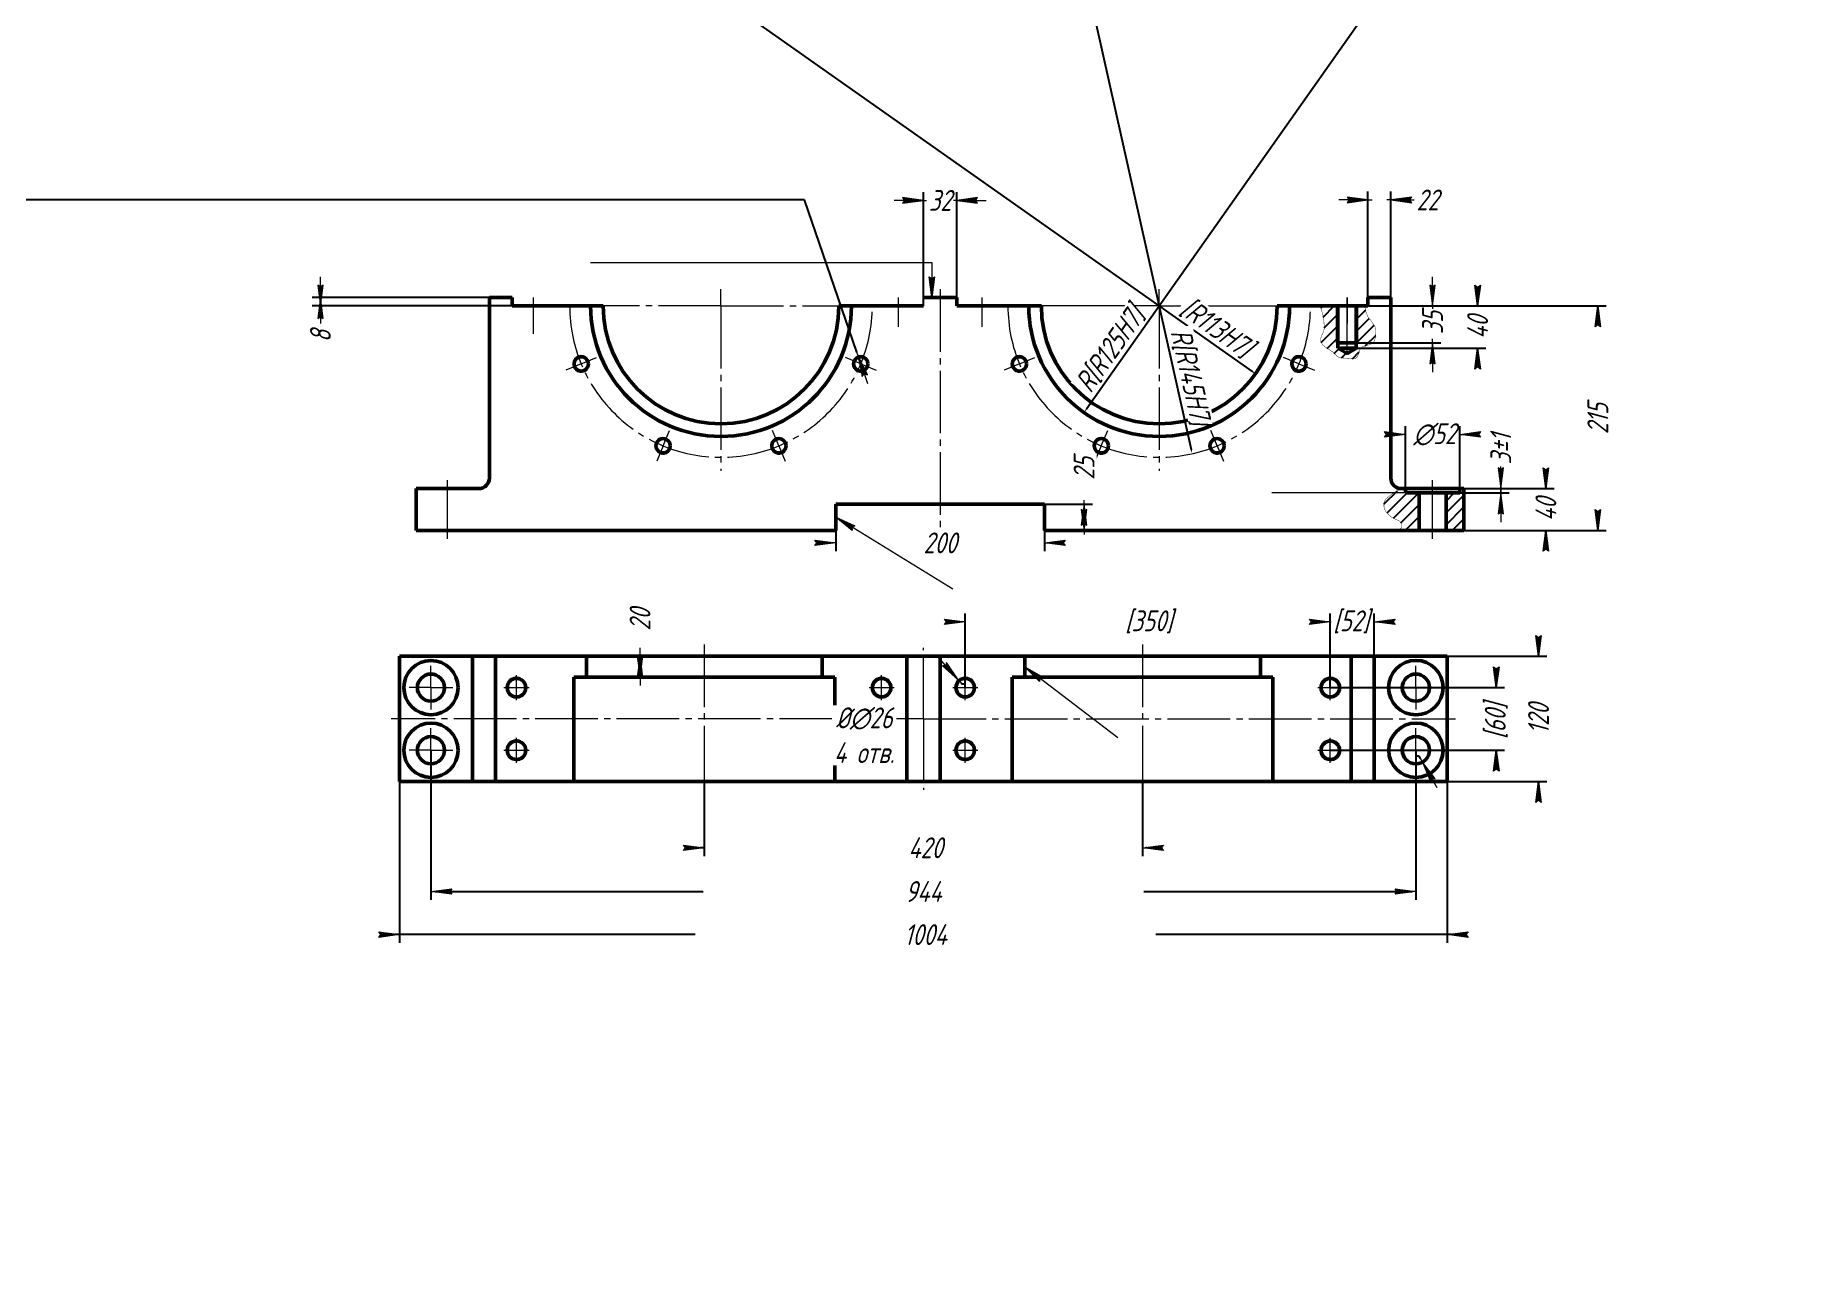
# Model space of a CAD drawing. Header units: millimetres. Extents: x 0 to 420, y 0 to 297.
import ezdxf

# ---------------------------------------------------------------- set-up
doc = ezdxf.new("R2010")
doc.units = ezdxf.units.MM
for name, pattern in [('K5LT_AXLED', [19.5, 15, -1.5, 1.5, -1.5]), ('K5LT_BASIC', [0]), ('K5LT_THIN', [0]), ('K5LT_THIN_INCLUDED_TO_HATCHING', [0])]:
    doc.linetypes.add(name, pattern=pattern)
for name, color, linetype, true_color in [('C', 4, 'Continuous', 0x00ffff), ('CONTOUR', 1, 'Continuous', 0xff0000), ('DIM', 6, 'Continuous', 0xff00ff), ('FOR', 7, 'Continuous', 0xffffff), ('G', 3, 'Continuous', 0x00ff00), ('OSI', 2, 'Continuous', 0xffff00), ('R', 1, 'Continuous', 0xff0000)]:
    doc.layers.add(name, color=color, linetype=linetype, true_color=true_color)
doc.styles.add('KDIMTEXTSTYLE', font='GOST_AU.SHX', dxfattribs={"width": 0.96, "oblique": 15, "height": 5})
doc.dimstyles.new('KDIMSTYLE (0.25)', dxfattribs={"dimtxt": 5, "dimasz": 1, "dimexe": 2, "dimexo": 0, "dimgap": 1, "dimtad": 1, "dimlfac": 4, "dimtxsty": 'KDIMTEXTSTYLE', "dimsah": 1, "dimcen": 0, "dimdle": 1, "dimadec": 0, "dimazin": 0, "dimtfac": 0.667, "dimtmove": 0, "dimatfit": 3, "dimfxl": 1, "dimtvp": 1, "dimtfill": 1, "dimtolj": 1, "dimtzin": 0, "dimarcsym": 0})
pattern_1 = [(45, (0, 0), (-1.414213562373095, 1.414213562373095), [])]

# ---------------------------------------------------------------- blocks, each defined once
blk = doc.blocks.new('U3')
at = {"layer": 'OSI', "color": 30, "linetype": 'K5LT_AXLED', "lineweight": 9, "true_color": 0xff8000}
for q in [(164.3529555048721, 236.1095941739604), (131.1029555048721, 232.1095941739604), (164.3529555048721, 192.6095941739605), (197.6029555048721, 232.1095941739604)]:
    blk.add_line((164.3529555048721, 232.1095941739604), q, dxfattribs=at)
blk = doc.blocks.new('U4')
at = {"layer": 'OSI', "color": 30, "linetype": 'K5LT_AXLED', "lineweight": 9, "true_color": 0xff8000}
for q in [(176.6944961986461, 202.3144792504714), (179.7559636575669, 194.9234429903811)]:
    blk.add_line((178.2252299281065, 198.6189611204263), q, dxfattribs=at)
blk = doc.blocks.new('U5')
at = {"layer": 'OSI', "color": 30, "linetype": 'K5LT_AXLED', "lineweight": 9, "true_color": 0xff8000}
for q in [(194.148070428361, 219.7680534801862), (201.5391066884513, 216.7065860212655)]:
    blk.add_line((197.8435885584062, 218.2373197507259), q, dxfattribs=at)
blk = doc.blocks.new('U6')
at = {"layer": 'OSI', "color": 30, "linetype": 'K5LT_AXLED', "lineweight": 9, "true_color": 0xff8000}
for q in [(134.557840581383, 219.7680534801863), (127.1668043212927, 216.7065860212657)]:
    blk.add_line((130.8623224513378, 218.237319750726), q, dxfattribs=at)
blk = doc.blocks.new('U7')
at = {"layer": 'OSI', "color": 30, "linetype": 'K5LT_AXLED', "lineweight": 9, "true_color": 0xff8000}
for q in [(152.0114148110978, 202.3144792504714), (148.9499473521771, 194.9234429903811)]:
    blk.add_line((150.4806810816375, 198.6189611204263), q, dxfattribs=at)
blk = doc.blocks.new('U8')
at = {"layer": 'OSI', "color": 30, "linetype": 'K5LT_AXLED', "lineweight": 9, "true_color": 0xff8000}
for q in [(212.8529554880737, 150.1898424187428), (85.35295548807369, 133.1898424187428), (340.3529554880737, 133.1898424187428), (212.8529554880737, 116.1898424187428)]:
    blk.add_line((212.8529554880737, 133.1898424187428), q, dxfattribs=at)
blk = doc.blocks.new('U9')
at = {"layer": 'OSI', "color": 30, "linetype": 'K5LT_AXLED', "lineweight": 9, "true_color": 0xff8000}
for q in [(330.8529554914636, 145.9398424187428), (325.6029554914636, 140.6898424187428), (336.1029554914636, 140.6898424187428), (330.8529554914636, 135.4398424187428)]:
    blk.add_line((330.8529554914636, 140.6898424187428), q, dxfattribs=at)
blk = doc.blocks.new('U10')
at = {"layer": 'OSI', "color": 30, "linetype": 'K5LT_AXLED', "lineweight": 9, "true_color": 0xff8000}
for q in [(330.8529554914636, 130.9398424187428), (325.6029554914636, 125.6898424187428), (336.1029554914636, 125.6898424187428), (330.8529554914636, 120.4398424187428)]:
    blk.add_line((330.8529554914636, 125.6898424187428), q, dxfattribs=at)
blk = doc.blocks.new('U11')
at = {"layer": 'OSI', "color": 30, "linetype": 'K5LT_AXLED', "lineweight": 9, "true_color": 0xff8000}
for q in [(94.85295551828028, 145.9398424187428), (89.60295551828028, 140.6898424187428), (100.1029555182803, 140.6898424187428), (94.85295551828028, 135.4398424187428)]:
    blk.add_line((94.85295551828028, 140.6898424187428), q, dxfattribs=at)
blk = doc.blocks.new('U12')
at = {"layer": 'OSI', "color": 30, "linetype": 'K5LT_AXLED', "lineweight": 9, "true_color": 0xff8000}
for q in [(94.85295551828028, 130.9398424187428), (89.60295551828028, 125.6898424187428), (100.1029555182803, 125.6898424187428), (94.85295551828028, 120.4398424187428)]:
    blk.add_line((94.85295551828028, 125.6898424187428), q, dxfattribs=at)
blk = doc.blocks.new('U13')
at = {"layer": 'OSI', "color": 30, "linetype": 'K5LT_AXLED', "lineweight": 9, "true_color": 0xff8000}
for q in [(299.1480704283611, 219.7680534801862), (306.5391066884513, 216.7065860212655)]:
    blk.add_line((302.8435885584062, 218.2373197507259), q, dxfattribs=at)
blk = doc.blocks.new('U14')
at = {"layer": 'OSI', "color": 30, "linetype": 'K5LT_AXLED', "lineweight": 9, "true_color": 0xff8000}
for q in [(281.6944961986462, 202.3144792504714), (284.7559636575668, 194.9234429903811)]:
    blk.add_line((283.2252299281065, 198.6189611204263), q, dxfattribs=at)
blk = doc.blocks.new('U15')
at = {"layer": 'OSI', "color": 30, "linetype": 'K5LT_AXLED', "lineweight": 9, "true_color": 0xff8000}
for q in [(257.0114148110978, 202.3144792504714), (253.9499473521771, 194.9234429903811)]:
    blk.add_line((255.4806810816375, 198.6189611204263), q, dxfattribs=at)
blk = doc.blocks.new('U16')
at = {"layer": 'OSI', "color": 30, "linetype": 'K5LT_AXLED', "lineweight": 9, "true_color": 0xff8000}
for q in [(239.557840581383, 219.7680534801863), (232.1668043212927, 216.7065860212657)]:
    blk.add_line((235.8623224513378, 218.237319750726), q, dxfattribs=at)
blk = doc.blocks.new('KDIMARROW_02')
at = {"layer": 'FOR'}
blk.add_hatch(color=0, dxfattribs=at).paths.add_polyline_path([(4.5, -5.51091059616309e-16), (5, 0.6582624912261956), (0, 0), (5, -0.658262491226197)])
at = {"layer": 'R', "color": 0, "linetype": 'K5LT_THIN', "lineweight": 9}
for p, q in [((0, 0), (-1, 0)), ((5, 0.6582624912261956), (-1.77635683940025e-15, -2.220446049250313e-16)), ((0, 0), (5.000000000000002, -0.658262491226197)), ((0, 0), (7, -8.572527594031472e-16)), ((4.5, -5.51091059616309e-16), (5, 0.6582624912261955)), ((5, -0.658262491226197), (4.5, -5.551115123125783e-16))]:
    blk.add_line(p, q, dxfattribs=at)
blk = doc.blocks.new('KDIMARROW_01')
at = {"layer": 'FOR'}
blk.add_hatch(color=0, dxfattribs=at).paths.add_polyline_path([(-5.000000000000002, -0.6582624912261958), (1.77635683940025e-15, 0), (-5, 0.658262491226197), (-4.5, 4.440892098500626e-16)])
at = {"layer": 'R', "color": 0, "linetype": 'K5LT_THIN', "lineweight": 9}
for p, q in [((-4.5, 5.51091059616309e-16), (-5, 0.658262491226197)), ((-5, 0.658262491226197), (1.77635683940025e-15, 0)), ((0, 0), (-5.000000000000002, -0.6582624912261958)), ((-5, -0.6582624912261956), (-4.5, 4.440892098500626e-16)), ((0, 0), (-1, 0))]:
    blk.add_line(p, q, dxfattribs=at)
blk = doc.blocks.new('U25')
at = {"layer": 'FOR'}
blk.add_hatch(color=7, dxfattribs=at).paths.add_polyline_path([(214.8529555048721, 234.1095941739604), (215.5112179960983, 239.1095941739604), (214.8529555048721, 238.6095941739604), (214.1946930136459, 239.1095941739604)])
at = {"layer": 'FOR', "color": 7, "linetype": 'K5LT_THIN', "lineweight": 9}
for p, q in [((214.8529555048721, 242.5107159494279), (214.8529555048721, 234.1095941739604)), ((214.8529555048721, 234.1095941739604), (214.1946930136459, 239.1095941739604)), ((214.1946930136459, 239.1095941739604), (214.8529555048721, 238.6095941739604)), ((214.8529555048721, 238.6095941739604), (215.5112179960983, 239.1095941739604)), ((215.5112179960983, 239.1095941739604), (214.8529555048721, 234.1095941739604))]:
    blk.add_line(p, q, dxfattribs=at)
blk = doc.blocks.new('U29')
at = {"layer": 'FOR'}
blk.add_hatch(color=7, dxfattribs=at).paths.add_polyline_path([(241.4928741371457, 143.1856440059501), (237.1153977161102, 145.6898424187428), (240.6955809986201, 142.1379982257929), (240.6963445827056, 142.9646232461587)])
at = {"layer": 'FOR', "color": 7, "linetype": 'K5LT_THIN', "lineweight": 9}
for p, q in [((237.1153977161102, 145.6898424187428), (241.4928741371457, 143.1856440059501)), ((240.6955809986201, 142.1379982257929), (237.1153977161102, 145.6898424187428)), ((259.4555995605271, 128.6882088693209), (237.1153977161102, 145.6898424187428)), ((240.6963445827056, 142.9646232461586), (240.6955809986201, 142.1379982257929)), ((241.4928741371457, 143.1856440059501), (240.6963445827056, 142.9646232461587))]:
    blk.add_line(p, q, dxfattribs=at)
blk = doc.blocks.new('U33')
at = {"layer": 'FOR'}
blk.add_hatch(color=7, dxfattribs=at).paths.add_polyline_path([(196.4563707082456, 179.4250018017309), (195.685566710111, 179.1263871607384), (195.7664540909184, 178.3037288240145), (191.8529555048721, 181.48458379153)])
at = {"layer": 'FOR', "color": 7, "linetype": 'K5LT_THIN', "lineweight": 9}
for p, q in [((191.8529555048721, 181.48458379153), (196.4563707082456, 179.4250018017309)), ((195.7664540909184, 178.3037288240145), (191.8529555048721, 181.48458379153)), ((219.8686480735768, 164.2465942624843), (191.8529555048721, 181.48458379153)), ((196.4563707082456, 179.4250018017309), (195.685566710111, 179.1263871607384)), ((195.685566710111, 179.1263871607384), (195.7664540909184, 178.3037288240145))]:
    blk.add_line(p, q, dxfattribs=at)
blk = doc.blocks.new('U34')
at = {"layer": 'C', "color": 5, "linetype": 'K5LT_BASIC', "lineweight": 50, "true_color": 0x0000ff}
for p, q in [((338.3529554880737, 148.1898424187428), (87.35295548807369, 148.1898424187428)), ((87.35295548807369, 148.1898424187428), (87.35295548807369, 118.1898424187428)), ((338.3529554880737, 118.1898424187428), (338.3529554880737, 148.1898424187428)), ((87.35295548807369, 118.1898424187428), (338.3529554880737, 118.1898424187428))]:
    blk.add_line(p, q, dxfattribs=at)
blk = doc.blocks.new('U35')
at = {"layer": 'C', "color": 5, "linetype": 'K5LT_BASIC', "lineweight": 50, "true_color": 0x0000ff}
for p, q in [((341.3542525442437, 188.3595941739604), (328.3516584386835, 188.3595941739604)), ((328.3516584386835, 188.3595941739604), (328.3516584386835, 187.321153746793)), ((328.3516584386835, 187.321153746793), (341.3542525442437, 187.321153746793)), ((341.3542525442437, 187.321153746793), (341.3542525442437, 188.3595941739604))]:
    blk.add_line(p, q, dxfattribs=at)

msp = doc.modelspace()

# ---------------------------------------------------------------- hatches: boundary and pattern name
at = {"layer": 'FOR'}
h = msp.add_hatch(dxfattribs=at)
h.set_pattern_fill('Металл', angle=45, style=0, pattern_type=0)
h.set_pattern_definition(pattern_1)
h.paths.add_polyline_path([(320.5999525397914, 223.2285137988487), (321.0015105162478, 223.9547365098748), (321.2388547882497, 225.0849071795458), (321.25527911449, 226.4068476861367), (321.0208453780542, 227.2210698032259), (320.389612494119, 228.1789658653587), (319.3934974727163, 229.465230332347), (318.8791390623472, 230.6476040982534), (318.8633371168402, 230.7647694078821), (318.8633371168402, 232.1095941739604), (316.8529555048723, 232.1095941739605), (316.5154554095049, 232.1095941739605), (316.515455409505, 223.2245440444489), (316.515455409505, 221.999776471289), (314.3529555048723, 220.7392109383598), (312.1654555048723, 221.999776471289), (312.1654555048723, 223.2495441398162), (312.1904556002397, 232.1095941739604), (307.9193833193744, 232.1095941739604), (308.5836860597067, 229.9302794335617), (308.8040741952175, 228.4711263964371), (308.874129747512, 226.4968161702986), (308.8040741952175, 226.1447170562573), (308.4875767631993, 225.4791513217308), (308.148747620519, 224.7345941739605), (308.0855694705673, 223.6323881703705), (308.148747620519, 223.3595791137885), (308.5123379976839, 222.8051612795211), (309.4408638892659, 222.0528652283762), (309.5085502630185, 221.999776471289), (310.4193156804942, 221.426395557316), (310.9666518917227, 221.0659361023436), (311.6292085558452, 220.3828788729216), (312.1904556002397, 219.9076469416197), (312.9770025456513, 219.6735749831577), (314.3529555048723, 219.5914513092718), (315.6626358581929, 219.455916931665), (316.515455409505, 219.5914513092718), (316.8682842651031, 219.9712404130711), (317.1375129247745, 220.7375099527968), (317.5242750458095, 221.8648480611237), (317.7165156111179, 222.1144586218612), (318.3078959591392, 222.4509276097903), (319.3344987713982, 222.6927669347988), (320.4675278179301, 223.1030444350048)])
h = msp.add_hatch(dxfattribs=at)
h.set_pattern_fill('Металл', angle=45, style=0, pattern_type=0)
h.set_pattern_definition(pattern_1)
edge = h.paths.add_edge_path()
edge.add_line((324.8529554918405, 181.6260470860184), (325.5189772339426, 181.2209493707032))
edge.add_line((325.5189772339426, 181.2209493707032), (326.8642173127873, 180.6406100039861))
edge.add_line((326.8642173127873, 180.6406100039861), (327.3490909746994, 180.0690469377485))
edge.add_line((327.3490909746994, 180.0690469377485), (327.3529554918405, 180.0546068765518))
edge.add_line((327.3529554918405, 180.0546068765518), (327.4288471819499, 179.2836038080396))
edge.add_line((327.4288471819499, 179.2836038080396), (327.3529554918405, 178.9831703700972))
edge.add_line((327.3529554918405, 178.9831703700972), (326.8910700910327, 178.4600290279828))
edge.add_line((326.8910700910327, 178.4600290279828), (326.7293314142091, 178.3595462924659))
edge.add_line((326.72933141421, 178.3595485426051), (331.6029554914636, 178.3595465186025))
edge.add_line((331.6029554914636, 178.3595462924659), (331.6029554914636, 187.321153746793))
edge.add_line((331.6029554914636, 187.321153746793), (328.3516584386835, 187.321153746793))
edge.add_line((328.3516584386835, 187.321153746793), (328.3516584386835, 188.3595941739604))
edge.add_line((328.3516584386835, 188.3595941739604), (327.3529554918405, 188.3595941739604))
edge.add_line((327.3529554918405, 188.3595941739604), (325.5289692973555, 187.346388281479))
edge.add_line((325.5289692973555, 187.346388281479), (324.8529554918405, 186.8403714174305))
edge.add_line((324.8529554918405, 186.8403714174305), (323.6662780033422, 185.8657135084411))
edge.add_line((323.6662780033422, 185.8657135084411), (323.2863911241502, 185.2738070497403))
edge.add_line((323.2863911241502, 185.2738070497403), (323.1742378065175, 184.4634509294483))
edge.add_line((323.1742378065175, 184.4634509294483), (323.2863911241502, 183.6260618980669))
edge.add_line((323.2863911241502, 183.6260618980669), (323.66695466784, 182.8616332803168))
edge.add_line((323.66695466784, 182.8616332803168), (324.4707350855035, 181.9808926312978))
edge.add_line((324.4707350855035, 181.9808926312978), (324.8529554918405, 181.6260470860184))
h.paths.add_polyline_path([(342.3529554880737, 178.3595420541569), (342.3529554910868, 188.3595941739604), (341.3542525442437, 188.3595941739604), (341.3542525442437, 187.321153746793), (338.1029554914636, 187.321153746793), (338.1029554914636, 178.3595438191704)])

# ---------------------------------------------------------------- linework, layer by layer
at = {"layer": 'CONTOUR', "color": 5, "linetype": 'K5LT_BASIC', "true_color": 0x0000ff, "const_width": 0.5}
msp.add_lwpolyline([(212.9775821239352, 234.1095941739604), (212.8529554880737, 234.1095941739604), (212.8529554880736, 232.1095941739604)], dxfattribs=at)
at = {"layer": 'CONTOUR', "color": 7, "linetype": 'K5LT_THIN_INCLUDED_TO_HATCHING', "const_width": 0.1}
for points in [[(307.9193833193744, 232.1095941739604), (308.5836860597067, 229.9302794335617), (308.8042849911789, 228.4688250464579), (308.9089190127451, 227.0458450356221), (308.8036805342676, 226.1432491014473), (308.5076050725423, 225.5132525229739), (308.1484758087942, 224.733278976026), (308.0663000027985, 224.0990866343502), (308.1493159918429, 223.3578913764709), (308.5140211836458, 222.8034295549581), (309.3180752002656, 222.1464442094346), (309.5098979425411, 221.9987053891477), (310.4217428807723, 221.4249775789662), (310.967971562741, 221.0649002296437), (311.6288573210448, 220.3832633821476), (312.1922939396703, 219.906662187344), (312.9797593427415, 219.673194856096), (314.1522379493629, 219.6032625705324), (314.3551072486932, 219.5912951622439), (315.6673709147594, 219.4557274953843), (316.5175521656467, 219.5925555822774), (316.8697879348739, 219.974040619727), (317.1388931015202, 220.7426986599592), (317.5294669036113, 221.8736057501192), (317.7185851818184, 222.1164507782179), (318.3116245481276, 222.4522206576419), (319.2726578270482, 222.6804230826022), (320.4734972066669, 223.1077856720929), (320.6018210292035, 223.2306655219871), (320.944343614766, 223.8059899263766), (321.1976430929051, 224.760382974398), (321.2700980271321, 226.1343338000136), (321.2549357712826, 226.4115136001522), (321.0183385515998, 227.2261946276141), (320.384422997766, 228.1855926999534), (319.3653243759773, 229.5078735749281), (318.8729688463469, 230.6875787429837), (318.8631994777289, 230.7660789426559), (318.8424546028775, 231.0099031518752), (318.8290019032847, 231.4662059107469), (318.8633371168402, 232.1095941739604)], [(327.3529554918405, 188.3595941739604), (325.5289692973555, 187.346388281479), (324.8512475109504, 186.8389841567481), (323.6644049198171, 185.8637095293631), (323.2858947624994, 185.2723646011264), (323.1822099134214, 184.7324401827626), (323.2283704836937, 183.8909080201304), (323.2870090723924, 183.6237343869261), (323.6687699799819, 182.8591055615889), (324.474100039057, 181.9777137508063), (324.8550929830763, 181.6240725962941), (325.5229345547654, 181.2192054089532), (326.8495111645033, 180.649597415491), (327.3468500338488, 180.07695132334), (327.3531969359377, 180.0536684536425), (327.3988827082043, 179.8422535699524), (327.436454190251, 179.4316468472919), (327.3526131490251, 178.9824302355059), (327.1014281894236, 178.6321986418606), (326.7293314142091, 178.3595462924659)]]:
    msp.add_lwpolyline(points, dxfattribs=at)
at = {"layer": 'G', "color": 5, "linetype": 'K5LT_BASIC', "lineweight": 50, "true_color": 0x0000ff}
for p, q in [((108.8529555048721, 234.1095941739604), (114.3529555048721, 234.1095941739604)), ((108.8529555048721, 234.1095941739604), (108.8529555216702, 190.8595941747137)), ((114.3529555048721, 234.1095941739604), (114.3529555048721, 232.1095941739604)), ((114.3529555048721, 232.1095941739604), (136.1153977161101, 232.1095941739605)), ((192.5905132936338, 232.1095941739605), (212.8529554880737, 232.1095941739604)), ((220.8529554880737, 234.1095941739604), (212.8529554880737, 234.1095941739604)), ((220.8529554880737, 234.1095941739604), (220.8529554880737, 232.1095941739604)), ((241.1153977161101, 232.1095941739605), (220.8529554880737, 232.1095941739604)), ((319.3529555048721, 232.1095941739604), (297.5905132936338, 232.1095941739605)), ((311.8529555048723, 232.1095941739605), (316.8529555048723, 232.1095941739605)), ((312.1654555048723, 223.2495441398162), (312.1904556002397, 232.1095941739605)), ((316.515455409505, 223.2245440444489), (316.5154554095049, 232.1095941739605)), ((324.8529555048721, 234.1095941739604), (319.3529555048721, 234.1095941739604)), ((319.3529555048722, 234.1095941739604), (319.3529555048721, 232.1095941739604)), ((324.8529555048721, 234.1095941739604), (324.8529554880739, 190.8595941747137)), ((311.8529555048723, 223.2495441398162), (316.8529555048723, 223.2495441398162)), ((312.1654555048723, 223.2495441398162), (312.1654555048723, 221.999776471289)), ((316.515455409505, 223.2245440444489), (316.515455409505, 221.999776471289)), ((312.1654555048723, 221.999776471289), (316.515455409505, 221.999776471289)), ((312.1654555048723, 221.999776471289), (314.3529555048723, 220.7392109383598)), ((314.3529555048723, 220.7392109383598), (316.515455409505, 221.999776471289)), ((106.3529555179038, 188.3595941739604), (91.35295551865704, 188.3595941739604)), ((91.35295551865681, 188.3595941739604), (91.35295552166986, 178.3595420541569)), ((327.3529554918404, 188.3595941739604), (342.3529554910871, 188.3595941739604)), ((331.6029554914636, 178.3595462924659), (331.6029554914636, 187.321153746793)), ((338.1029554914636, 178.3595437297677), (338.1029554914636, 187.321153746793)), ((342.3529554910868, 188.3595941739604), (342.3529554880737, 178.3595420541569)), ((191.8529555048721, 184.6095837915304), (241.8529555048721, 184.6096045563923)), ((191.8529555048721, 178.3595837915297), (191.8529555048721, 184.6095837915304)), ((241.8529555048721, 178.3595837915297), (241.8529555048721, 184.6096045563923)), ((191.8529555048721, 178.3595837915297), (91.35295552167008, 178.3595420541571)), ((241.8529555048721, 178.3595837915297), (342.3529554880741, 178.3595420541571)), ((104.8529555048721, 118.1898424187428), (104.8529555048721, 148.1898424187428)), ((110.3529555048721, 148.1898424187428), (110.3529555048721, 118.1898424187428)), ((132.1153977161101, 148.1898424187428), (132.1153977161101, 143.1898424187428)), ((188.5905132936338, 148.1898424187428), (188.5905132936338, 143.1898424187428)), ((208.8529554880737, 148.1898424187428), (208.8529554880737, 118.1898424187428)), ((216.8529554880737, 148.1898424187428), (216.8529554880737, 118.1898424187428)), ((237.1153977161102, 143.1898424187428), (237.1153977161102, 148.1898424187428)), ((293.5905132936338, 143.1898424187428), (293.5905132936338, 148.1898424187428)), ((315.3529555048721, 148.1898424187428), (315.3529555048721, 118.1898424187428)), ((320.8529554918405, 148.1898424187428), (320.8529554918405, 118.1898424187428)), ((129.1029555048719, 143.1898424187428), (129.1029555048719, 118.1898424187428)), ((129.1029555048719, 143.1898424187428), (191.6029555048719, 143.1898424187428)), ((191.6029555048719, 143.1898424187428), (191.6029555048719, 118.1898424187428)), ((234.1029555048721, 143.1898424187428), (234.1029555048721, 118.1898424187428)), ((234.1029555048721, 143.1898424187428), (296.6029555048719, 143.1898424187428)), ((296.6029555048719, 143.1898424187428), (296.6029555048719, 118.1898424187428))]:
    msp.add_line(p, q, dxfattribs=at)
for centre, radius in [((130.8623224513378, 218.237319750726), 1.725), ((197.8435885584061, 218.2373197507259), 1.725), ((235.8623224513378, 218.237319750726), 1.725), ((302.8435885584061, 218.2373197507259), 1.725), ((150.4806810816375, 198.6189611204264), 1.725), ((178.2252299281064, 198.6189611204263), 1.725), ((255.4806810816375, 198.6189611204264), 1.725), ((283.2252299281064, 198.6189611204263), 1.725), ((94.85295551828028, 140.6898424187428), 6.5), ((330.8529554914636, 140.6898424187428), 6.527544461446581), ((94.85295551828028, 140.6898424187428), 3.25), ((115.3529555048719, 140.6849417704769), 2.219291450419973), ((202.8372629361671, 140.6849417704769), 2.219291450419973), ((222.8686480735768, 140.6849417704769), 2.219291450419973), ((310.3529555048719, 140.6849417704769), 2.219291450419973), ((330.8529554914636, 140.6898424187428), 3.25), ((94.85295551828028, 125.6898424187428), 6.5), ((330.8529554914636, 125.6898424187428), 6.5), ((94.85295551828028, 125.6898424187428), 3.25), ((115.3529555048719, 125.6882088693209), 2.219291450419973), ((202.8372629361671, 125.6882088693209), 2.219291450419973), ((222.8686480735768, 125.6882088693209), 2.219291450419973), ((310.3529555048719, 125.6882088693209), 2.219291450419973), ((330.8529554914636, 125.6898424187428), 3.25)]:
    msp.add_circle(centre, radius, dxfattribs=at)
for centre, radius, start, end in [((164.3529555048719, 232.1095941739604), 31.25, 180, 0), ((164.3529555048719, 232.1095941739605), 28.23755778876185, 180, 0), ((269.3529555048719, 232.1095941739604), 31.25, 180, 0), ((269.3529555048719, 232.1095941739605), 28.23755778876185, 180, 0), ((106.3529555179038, 190.8595941739604), 2.499999999999972, 269.9999999999993, 0), ((327.3529554918405, 190.8595941739605), 2.500000000000057, 179.9999999827372, 269.9999999999987)]:
    msp.add_arc(centre, radius, start, end, dxfattribs=at)
at = {"layer": 'OSI', "color": 30, "linetype": 'K5LT_AXLED', "lineweight": 9, "true_color": 0xff8000}
for p, q in [((216.8529555054439, 236.1095941739604), (216.8529554875018, 173.3582410289313)), ((269.3529555048721, 232.1095941739604), (269.3529555048721, 236.1095941739604)), ((119.3529555048719, 234.1095941739604), (119.3529555048719, 225.3997782077352)), ((206.8372629361671, 234.1095941739604), (206.8372629361671, 227.1472197195799)), ((226.8686480735768, 234.1095941739604), (226.8686480735768, 227.1472197195799)), ((269.3529555048721, 232.1095941739604), (269.3529555048721, 192.6095941739605)), ((314.3529555048719, 234.1095941739604), (314.3529555048719, 227.9268824213065)), ((314.3529555048723, 220.3826368406738), (314.3529555048723, 234.1095941739604)), ((98.85295551828028, 176.3595450111168), (98.85295551828028, 190.3595941739604)), ((334.8529554914636, 176.3595450111168), (334.8529554914636, 190.3595941739604)), ((160.3529555048719, 151.0418803416439), (160.3529555048719, 116.2347598859175)), ((265.3529555048719, 151.0418803416439), (265.3529555048719, 116.2347598859175)), ((115.3529555048719, 137.6849417704769), (115.3529555048719, 143.6849417704769)), ((202.8372629361671, 137.6849417704769), (202.8372629361671, 143.6849417704769)), ((222.8686480735768, 137.6849417704769), (222.8686480735768, 143.6849417704769)), ((310.3529555048719, 137.6849417704769), (310.3529555048719, 143.6849417704769)), ((112.3529555048719, 140.6849417704769), (118.3529555048719, 140.6849417704769)), ((199.8372629361671, 140.6849417704769), (205.8372629361671, 140.6849417704769)), ((219.8686480735768, 140.6849417704769), (225.8686480735768, 140.6849417704769)), ((307.3529555048719, 140.6849417704769), (313.3529555048719, 140.6849417704769)), ((115.3529555048719, 122.6882088693209), (115.3529555048719, 128.6882088693209)), ((202.8372629361671, 122.6882088693209), (202.8372629361671, 128.6882088693209)), ((222.8686480735768, 122.6882088693209), (222.8686480735768, 128.6882088693209)), ((310.3529555048719, 122.6882088693209), (310.3529555048719, 128.6882088693209)), ((112.3529555048719, 125.6882088693209), (118.3529555048719, 125.6882088693209)), ((199.8372629361671, 125.6882088693209), (205.8372629361671, 125.6882088693209)), ((219.8686480735768, 125.6882088693209), (225.8686480735768, 125.6882088693209)), ((307.3529555048719, 125.6882088693209), (313.3529555048719, 125.6882088693209))]:
    msp.add_line(p, q, dxfattribs=at)
for centre in [(164.3529555048719, 232.1095941739604), (269.3529555048719, 232.1095941739604)]:
    msp.add_arc(centre, 36.25, 180, 0, dxfattribs=at)
at = {"layer": 'R', "color": 7, "linetype": 'K5LT_THIN', "lineweight": 9}
for p, q in [((133.1029555048719, 242.5107159494279), (214.8529555048721, 242.5107159494279)), ((269.3529555048721, 232.1095941739604), (236.1029555048721, 232.1095941739604)), ((269.3529555048721, 232.1095941739604), (302.6029555048721, 232.1095941739604)), ((311.8529555048723, 223.2495441398162), (311.8529555048723, 232.1095941739604)), ((316.8529555048723, 232.1095941739604), (316.8529555048723, 223.2495441398162)), ((328.3516584386835, 187.321153746793), (296.3516584386835, 187.321153746793))]:
    msp.add_line(p, q, dxfattribs=at)
for centre, radius, start, end in [((130.8623224513378, 218.237319750726), 2, 74.99999999999923, 345.0000000000005), ((197.8435885584061, 218.2373197507259), 2, 74.99999999999962, 345.0000000000005), ((235.8623224513378, 218.237319750726), 2, 74.99999999999962, 345.0000000000005), ((302.8435885584061, 218.2373197507259), 2, 74.99999999999883, 345.0000000000005), ((150.4806810816375, 198.6189611204264), 2, 74.99999999999962, 345.0000000000005), ((178.2252299281064, 198.6189611204263), 2, 74.99999999999962, 345.0000000000005), ((255.4806810816375, 198.6189611204264), 2, 74.99999999999962, 345.0000000000005), ((283.2252299281064, 198.6189611204263), 2, 74.99999999999883, 345.0000000000005), ((115.3529555048719, 140.6849417704769), 2.5, 75.0000000000005, 344.9999999999995), ((202.8372629361671, 140.6849417704769), 2.5, 75.00000000000081, 344.9999999999996), ((222.8686480735768, 140.6849417704769), 2.5, 75.00000000000081, 344.9999999999996), ((310.3529555048719, 140.6849417704769), 2.5, 75.00000000000018, 344.9999999999996), ((115.3529555048719, 125.6882088693209), 2.5, 75.0000000000005, 344.9999999999995), ((202.8372629361671, 125.6882088693209), 2.5, 75.00000000000081, 344.9999999999996), ((222.8686480735768, 125.6882088693209), 2.5, 75.00000000000081, 344.9999999999996), ((310.3529555048719, 125.6882088693209), 2.5, 75.00000000000018, 344.9999999999996)]:
    msp.add_arc(centre, radius, start, end, dxfattribs=at)

# ---------------------------------------------------------------- block references
at = {"layer": 'C'}
for name in ['U35', 'U34']:
    msp.add_blockref(name, (0, 0), dxfattribs=at)
at = {"layer": 'FOR'}
for name in ['U25', 'U33', 'U29']:
    msp.add_blockref(name, (0, 0), dxfattribs=at)
at = {"layer": 'OSI'}
for name in ['U3', 'U6', 'U5', 'U16', 'U13', 'U7', 'U4', 'U15', 'U14', 'U8', 'U11', 'U9', 'U12', 'U10']:
    msp.add_blockref(name, (0, 0), dxfattribs=at)

# ---------------------------------------------------------------- dimensions: what is measured, and where the dimension line sits
at = {"layer": 'DIM', "color": 7}
msp.add_diameter_dim(center=(197.84358855840605, 218.23731975072585), radius=2.000000000000007, location=(184.326543144985, 257.510715781186), text='\\H5.0;\\W0.965;\\Q15;\\H5.0;\\W0.965;\\Q15;\\Q15;[16 отв, М16-\\H5.0;\\W0.965;\\Q15;\\Q15;H7\\H5.0;\\W0.965;\\Q15;\\Q15;х20/2\\Q15;×\\Q15;45\\Q15;°\\Q15;]', dimstyle='KDIMSTYLE (0.25)', override={"dimtih": 1, "dimtoh": 1, "dimblk1": 'KDIMARROW_02', "dimblk2": 'KDIMARROW_02', "dimclrt": 7, "dimtmove": 1, "dimatfit": 2, "dimtolj": 1}, dxfattribs=at).render()
for base, p1, p2, location, override in [((220.8529554880737, 257.3944472230789), (212.8529554880737, 234.1095941739604), (220.8529554880737, 234.1095941739604), (216.8529554880737, 257.3944472230789), {"dimexo": 0, "dimpost": '\\H5.0;\\W0.965;\\Q15;<>', "dimblk1": 'KDIMARROW_02', "dimblk2": 'KDIMARROW_02', "dimse1": 0, "dimse2": 0, "dimclrt": 7, "dimtolj": 1}), ((324.8529555048721, 257.5107159494279), (319.3529555048722, 234.1095941739604), (324.8529555048721, 234.1095941739604), (333.6529554571883, 257.5107159494279), {"dimexo": 0, "dimpost": '\\H5.0;\\W0.965;\\Q15;<>', "dimblk1": 'KDIMARROW_02', "dimblk2": 'KDIMARROW_02', "dimse1": 0, "dimse2": 0, "dimclrt": 7, "dimtolj": 1}), ((191.8529555048721, 175.3582410289313), (241.8529555048721, 178.3595837915297), (191.8529555048721, 178.3595837915297), (216.8529555048721, 175.3582410289313), {"dimexo": 0, "dimpost": '\\H5.0;\\W0.965;\\Q15;<>', "dimblk1": 'KDIMARROW_01', "dimblk2": 'KDIMARROW_01', "dimse1": 0, "dimse2": 0, "dimclrt": 7, "dimtolj": 1}), ((330.8529554914636, 91.8462422076442), (94.85295551828028, 125.6898424187428), (330.8529554914636, 125.6898424187428), (212.8529554914636, 91.8462422076442), {"dimexo": 0, "dimpost": '\\H5.0;\\W0.965;\\Q15;<>', "dimblk1": 'KDIMARROW_01', "dimblk2": 'KDIMARROW_01', "dimse1": 0, "dimse2": 0, "dimclrt": 7, "dimtolj": 1}), ((87.35295548807369, 81.52609416519772), (338.3529554880737, 118.1898424187428), (87.35295548807369, 118.1898424187428), (213.3529554880737, 81.52609416519772), {"dimexo": 0, "dimpost": '\\H5.0;\\W0.965;\\Q15;<>', "dimblk1": 'KDIMARROW_01', "dimblk2": 'KDIMARROW_01', "dimse1": 0, "dimse2": 0, "dimclrt": 7, "dimtolj": 1}), ((160.3529555048719, 102.31925204145), (265.3529555048719, 118.1898424187428), (160.3529555048719, 118.1898424187428), (213.3529555048719, 102.31925204145), {"dimexo": 0, "dimpost": '\\H5.0;\\W0.965;\\Q15;<>', "dimblk1": 'KDIMARROW_01', "dimblk2": 'KDIMARROW_01', "dimse1": 0, "dimse2": 0, "dimclrt": 7, "dimtolj": 1})]:
    msp.add_linear_dim(base=base, p1=p1, p2=p2, location=location, dimstyle='KDIMSTYLE (0.25)', override=override, dxfattribs=at).render()
for base, p1, p2, location, override in [((68.38449626955283, 234.1095941739604), (114.3529555048721, 232.1095941739604), (114.3529555048721, 234.1095941739604), (68.38449626955283, 224.897094078593), {"dimexo": 0, "dimpost": '\\H5.0;\\W0.965;\\Q15;<>', "dimblk1": 'KDIMARROW_02', "dimblk2": 'KDIMARROW_02', "dimse1": 0, "dimse2": 0, "dimclrt": 7, "dimtolj": 1}), ((374.4543169669848, 232.1095941739604), (292.4405383431794, 178.3595420541569), (304.5196061359558, 232.1095941739604), (374.4543169669848, 205.1095941739604), {"dimexo": 0, "dimpost": '\\H5.0;\\W0.965;\\Q15;<>', "dimblk1": 'KDIMARROW_01', "dimblk2": 'KDIMARROW_01', "dimse1": 0, "dimse2": 0, "dimclrt": 7, "dimtolj": 1}), ((251.3438106077764, 178.3595837915297), (241.8529555048721, 184.6096045563923), (241.8529555048721, 178.3595837915297), (251.3438106077764, 193.2111670563923), {"dimexo": 0, "dimpost": '\\H5.0;\\W0.965;\\Q15;<>', "dimblk1": 'KDIMARROW_02', "dimblk2": 'KDIMARROW_02', "dimse1": 0, "dimse2": 0, "dimclrt": 7, "dimtolj": 1}), ((362.0035603970149, 178.3595420541571), (342.3529554910868, 188.3595941739604), (342.3529554880741, 178.3595420541571), (362.0035603970149, 183.3595420541571), {"dimexo": 0, "dimpost": '\\H5.0;\\W0.965;\\Q15;<>', "dimblk1": 'KDIMARROW_01', "dimblk2": 'KDIMARROW_01', "dimse1": 0, "dimse2": 0, "dimclrt": 7, "dimtolj": 1}), ((144.9621282606558, 143.1898424187428), (132.1153977161101, 148.1898424187428), (132.1153977161101, 143.1898424187428), (144.9621282606558, 156.9898423710591), {"dimexo": 0, "dimpost": '\\H5.0;\\W0.965;\\Q15;<>', "dimblk1": 'KDIMARROW_02', "dimblk2": 'KDIMARROW_02', "dimse1": 0, "dimse2": 0, "dimclrt": 7, "dimtolj": 1}), ((360.238144181564, 118.1898424187428), (338.3529554880737, 148.1898424187428), (338.3529554880737, 118.1898424187428), (360.238144181564, 133.1898424187428), {"dimexo": 0, "dimpost": '\\H5.0;\\W0.965;\\Q15;<>', "dimblk1": 'KDIMARROW_01', "dimblk2": 'KDIMARROW_01', "dimse1": 0, "dimse2": 0, "dimclrt": 7, "dimtolj": 1})]:
    msp.add_linear_dim(base=base, p1=p1, p2=p2, angle=90, location=location, dimstyle='KDIMSTYLE (0.25)', override=override, dxfattribs=at).render()
msp.add_radius_dim(center=(269.3529555048719, 232.1095941739605), radius=28.237557788761947, location=(280.9938628851147, 223.9121965897912), text='\\H5.0;\\W0.965;\\Q15;[R\\H5.0;\\W0.965;\\Q15;\\Q15;113\\H5.0;\\W0.965;\\Q15;\\Q15;H7]', dimstyle='KDIMSTYLE (0.25)', override={"dimblk2": 'KDIMARROW_01', "dimclrt": 7, "dimtolj": 1}, dxfattribs=at).render()
for base, p1, p2, location, text, override in [((334.8529554914636, 232.1095941739605), (314.3529555048723, 223.2495441398162), (314.3529555048723, 232.1095941739605), (334.8529554914636, 228.1095941739605), '\\H5.0;\\W0.965;\\Q15;\\H5.0;\\W0.965;\\Q15;\\Q15;35', {"dimexo": 0, "dimblk1": 'KDIMARROW_02', "dimblk2": 'KDIMARROW_02', "dimse1": 0, "dimse2": 0, "dimclrt": 7, "dimtolj": 1}), ((345.6445814230576, 221.999776471289), (314.3529555048723, 232.1095941739605), (314.3529555048723, 221.999776471289), (345.6445814230576, 226.999776471289), '\\H5.0;\\W0.965;\\Q15;\\H5.0;\\W0.965;\\Q15;\\Q15;40', {"dimexo": 0, "dimblk1": 'KDIMARROW_01', "dimblk2": 'KDIMARROW_01', "dimse1": 0, "dimse2": 0, "dimclrt": 7, "dimtolj": 1}), ((351.1939090983348, 187.321153746793), (341.3542525442437, 188.3595941739604), (341.3542525442437, 187.321153746793), (351.1939090983348, 197.8210523801372), '\\H5.0;\\W0.965;\\Q15;\\H5.0;\\W0.965;\\Q15;\\Q15;3±1', {"dimexo": 0, "dimblk1": 'KDIMARROW_02', "dimblk2": 'KDIMARROW_02', "dimse1": 0, "dimse2": 0, "dimclrt": 7, "dimtolj": 1}), ((350.1232134484803, 125.6882088693209), (310.3529555048719, 140.6849417704769), (310.3529555048719, 125.6882088693209), (350.1232134484803, 132.6882088693209), '\\H5.0;\\W0.965;\\Q15;[\\H5.0;\\W0.965;\\Q15;\\Q15;60]', {"dimexo": 0, "dimblk1": 'KDIMARROW_01', "dimblk2": 'KDIMARROW_01', "dimse1": 0, "dimse2": 0, "dimclrt": 7, "dimtolj": 1})]:
    msp.add_linear_dim(base=base, p1=p1, p2=p2, angle=90, location=location, text=text, dimstyle='KDIMSTYLE (0.25)', override=override, dxfattribs=at).render()
for radius, location in [(31.24999999999996, (260.5644927950893, 219.6466321183831)), (36.25000000000002, (273.3324956937932, 214.2987615183893))]:
    msp.add_radius_dim(center=(269.3529555048719, 232.1095941739604), radius=radius, location=location, dimstyle='KDIMSTYLE (0.25)', override={"dimpost": '\\H5.0;\\W0.965;\\Q15;[R<>\\H5.0;\\W0.965;\\Q15;\\Q15;H7]', "dimblk2": 'KDIMARROW_01', "dimclrt": 7, "dimtolj": 1}, dxfattribs=at).render()
for base, p1, p2, location, text in [((328.3516584386835, 201.34611565273), (341.3542525442437, 187.321153746793), (328.3516584386835, 187.321153746793), (335.3516584386835, 201.34611565273), '\\H5.0;\\W0.965;\\Q15;∅\\H5.0;\\W0.965;\\Q15;\\Q15;52'), ((222.8686480735768, 156.4349421078749), (310.3529555048719, 140.6849417704769), (222.8686480735768, 140.6849417704769), (266.8686480735768, 156.4349421078749), '\\H5.0;\\W0.965;\\Q15;[\\H5.0;\\W0.965;\\Q15;\\Q15;350]'), ((310.3529555048719, 156.4349421078749), (320.8529554918405, 148.1898424187428), (310.3529555048719, 140.6849417704769), (315.3529555048719, 156.4349421078749), '\\H5.0;\\W0.965;\\Q15;[\\H5.0;\\W0.965;\\Q15;\\Q15;52]')]:
    msp.add_linear_dim(base=base, p1=p1, p2=p2, location=location, text=text, dimstyle='KDIMSTYLE (0.25)', override={"dimexo": 0, "dimblk1": 'KDIMARROW_01', "dimblk2": 'KDIMARROW_01', "dimse1": 0, "dimse2": 0, "dimclrt": 7, "dimtolj": 1}, dxfattribs=at).render()
msp.add_diameter_dim_2p(p1=(224.5247945199585, 138.8121954053391), p2=(221.212501627195, 142.5576881356148), text='\\H5.0;\\W0.965;\\Q15;\\H5.0;\\W0.965;\\Q15;\\Q15;[M20-\\H5.0;\\W0.965;\\Q15;\\Q15;H7\\H5.0;\\W0.965;\\Q15;\\Q15;х35/2\\Q15;×\\Q15;45\\Q15;°\\Q15;]\\X\\H5.0;\\W0.965;\\Q15;\\Q15;8 отв.', dimstyle='KDIMSTYLE (0.25)', override={"dimtih": 1, "dimtoh": 1, "dimblk1": 'KDIMARROW_02', "dimblk2": 'KDIMARROW_02', "dimclrt": 7, "dimtmove": 1, "dimatfit": 2, "dimtolj": 1}, dxfattribs=at).render()
msp.add_diameter_dim_2p(p1=(329.2509167768987, 128.5175573897106), p2=(332.4549942060285, 122.862127447775), dimstyle='KDIMSTYLE (0.25)', override={"dimtih": 1, "dimtoh": 1, "dimpost": '\\H5.0;\\W0.965;\\Q15;∅<>\\X\\H5.0;\\W0.965;\\Q15;\\Q15;4 отв.', "dimblk1": 'KDIMARROW_02', "dimblk2": 'KDIMARROW_02', "dimclrt": 7, "dimtmove": 1, "dimatfit": 2, "dimtolj": 1}, dxfattribs=at).render()

doc.saveas('drawing.dxf')
